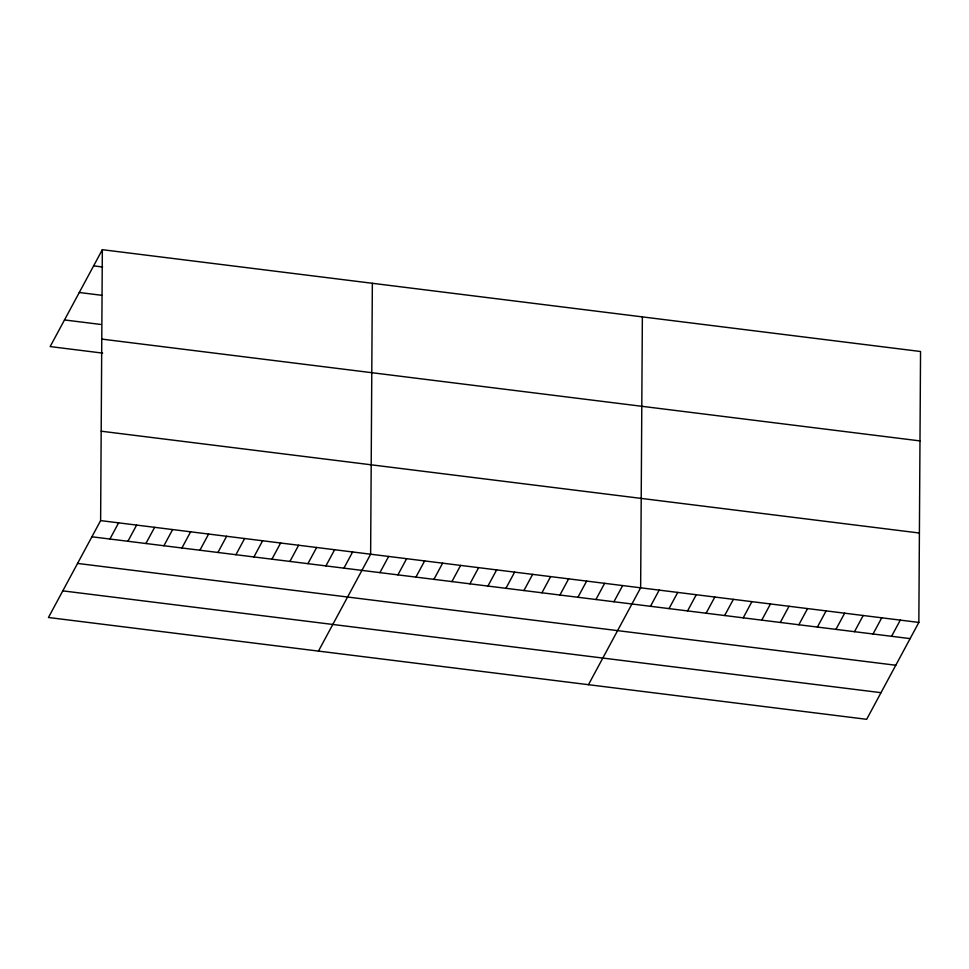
<?xml version="1.0" encoding="UTF-8"?>
<svg xmlns="http://www.w3.org/2000/svg" width="969" height="969" viewBox="0 0 969 969"><rect width="100%" height="100%" fill="white"/><g stroke="black" fill="none" stroke-linecap="round" stroke-linejoin="round"><path stroke-width="1.45" d="M100.619 520.607L102.339 249.687L920.55 351.505L918.842 622.425L866.661 719.313L48.45 617.495L100.619 520.607L918.842 622.425M372.35 283.287L370.63 554.207L318.462 651.095M642.362 316.887L640.642 587.808L588.474 684.695M102.339 249.687L50.158 346.575L102.666 353.116M109.909 539.03L118.618 522.848M127.908 541.271L136.629 525.089M145.907 543.512L154.628 527.33M163.906 545.753L172.627 529.571M181.906 547.994L190.627 531.799M199.905 550.235L208.626 534.04M217.916 552.475L226.625 536.281M235.915 554.716L244.624 538.522M253.914 556.957L262.623 540.763M271.914 559.198L280.635 543.003M289.913 561.426L298.634 545.244M307.912 563.667L316.633 547.485M325.911 565.908L334.632 549.726M343.922 568.149L352.631 551.967M379.921 572.631L388.63 556.448M397.92 574.871L406.629 558.689M415.919 577.112L424.64 560.93M433.918 579.353L442.639 563.159M451.917 581.594L460.638 565.399M469.917 583.835L478.638 567.64M487.928 586.075L496.637 569.881M505.927 588.316L514.636 572.122M523.926 590.557L532.635 574.363M541.925 592.786L550.646 576.603M559.925 595.027L568.646 578.844M577.924 597.267L586.645 581.085M595.923 599.508L604.644 583.326M613.934 601.749L622.643 585.567M650.478 606.303L659.186 590.109M669.022 608.605L677.743 592.422M687.566 610.918L696.287 594.724M706.11 613.22L714.831 597.037M724.655 615.533L733.376 599.339M743.211 617.834L751.92 601.652M761.755 620.148L770.464 603.953M780.299 622.449L789.02 606.267M798.844 624.763L807.565 608.58M817.388 627.064L826.109 610.882M835.932 629.378L844.653 613.195M854.488 631.691L863.197 615.497M873.033 633.992L881.742 617.81M891.577 636.306L900.298 620.112M93.618 265.869L102.617 266.996M79.276 292.505L101.781 295.303M64.499 319.94L100.497 324.421M101.769 339.089L919.981 440.907M101.188 431.205L919.399 533.023M91.91 536.79L910.121 638.607M77.568 563.425L895.78 665.243M62.791 590.86L881.003 692.678"/></g></svg>
